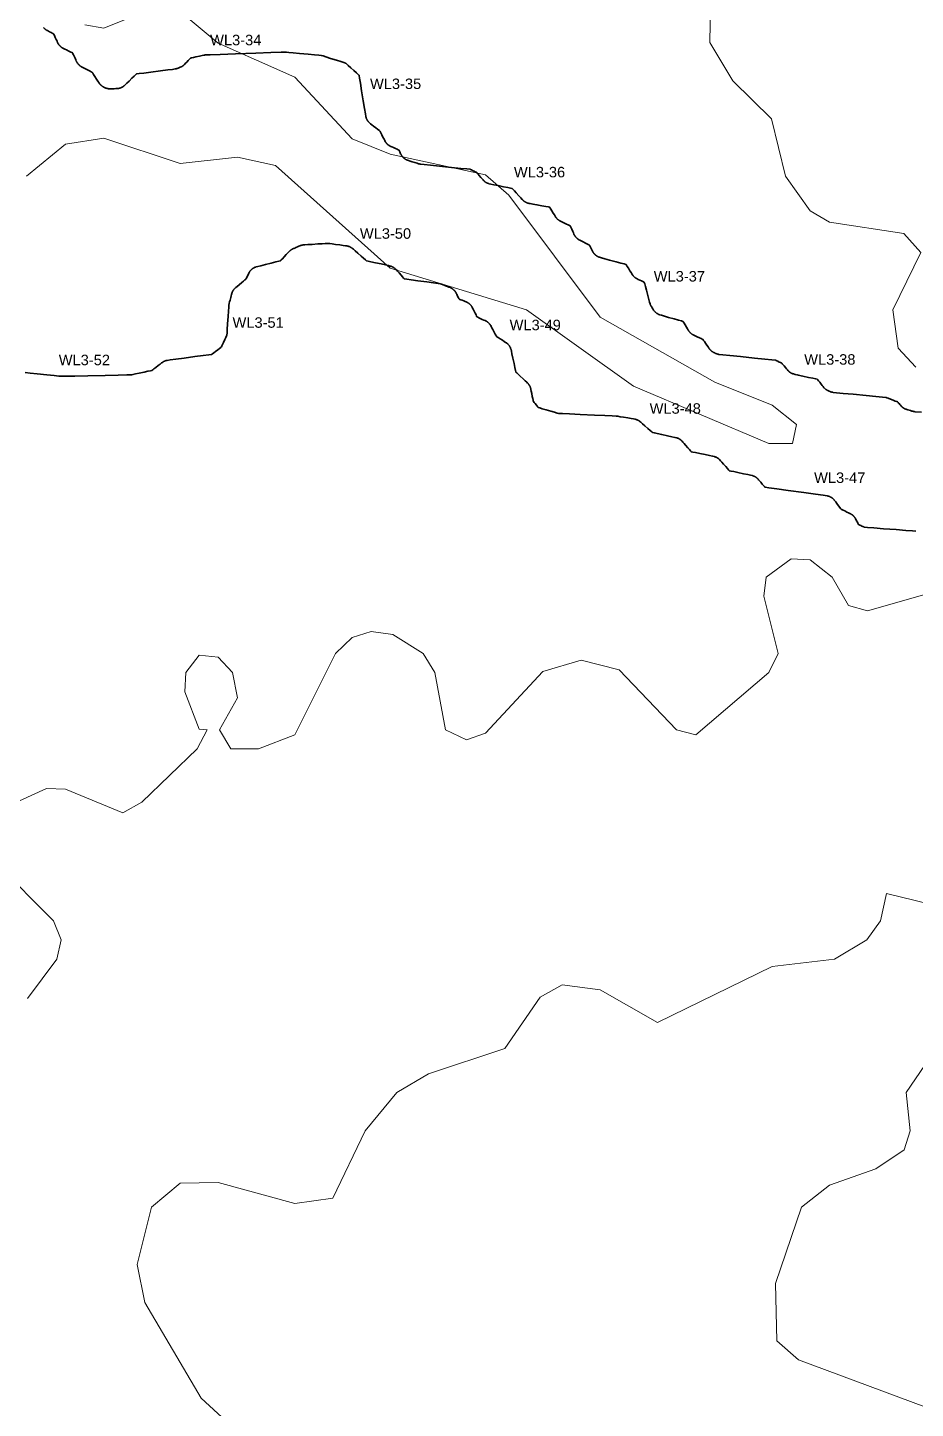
# Model space of a CAD drawing. Extents: x 6810325 to 6812275, y 1878569 to 1880689.
# Drawn here: x 6811723.6 to 6811876.2, y 1879392.1 to 1879629.4 of the extents above; entities that cross this region are included whole.
import ezdxf
from ezdxf.enums import TextEntityAlignment as Align

# ---------------------------------------------------------------- set-up
doc = ezdxf.new("R2010")
doc.units = 21
doc.header["$LTSCALE"] = 10
doc.header["$MEASUREMENT"] = 0
for name, color, linetype, lineweight in [('TOPO-CONTOUR-MINOR', 36, 'CONTINUOUS', 13), ('WETL-FLAG', 2, 'CONTINUOUS', 13), ('WETL-FLAG-ID', 8, 'CONTINUOUS', 13), ('WETL-WETLAND-SWALE', 82, 'CONTINUOUS', 35)]:
    doc.layers.add(name, color=color, linetype=linetype, lineweight=lineweight)
doc.styles.add('LABEL', font='arial.ttf')

msp = doc.modelspace()

# ---------------------------------------------------------------- linework, layer by layer
at = {"layer": 'TOPO-CONTOUR-MINOR'}
for points, elevation in [([(6811746.57, 1879633.26), (6811736.73, 1879629.31), (6811733.45, 1879629.88)], 206), ([(6811876.26, 1879571.05), (6811873.25, 1879574.33), (6811872.3, 1879580.89), (6811877.14, 1879590.74), (6811874.19, 1879594.02), (6811861.4, 1879595.98), (6811858.12, 1879597.88), (6811853.87, 1879603.86), (6811851.45, 1879613.7), (6811844.79, 1879620.26), (6811840.87, 1879626.82), (6811840.98, 1879633.39)], 207), ([(6811723.45, 1879603.86), (6811730.17, 1879609.36), (6811736.73, 1879610.39), (6811749.85, 1879606.02), (6811759.69, 1879607.12), (6811766.26, 1879605.7), (6811785.94, 1879588.04), (6811809.35, 1879580.89), (6811827.73, 1879567.77), (6811851.01, 1879557.93), (6811855.06, 1879557.93), (6811855.76, 1879561.21), (6811851.6, 1879564.49), (6811841.71, 1879568.44), (6811822.03, 1879579.61), (6811806.3, 1879600.58), (6811802.34, 1879604.07), (6811785.94, 1879607.64), (6811779.38, 1879610.27), (6811769.54, 1879620.87), (6811756.41, 1879626.73), (6811749.85, 1879632.17)], 206), ([(6811720.25, 1879495.59), (6811726.89, 1879498.64), (6811730.17, 1879498.55), (6811740.01, 1879494.47), (6811743.29, 1879496.3), (6811752.76, 1879505.43), (6811754.51, 1879508.71), (6811753.13, 1879508.86), (6811750.65, 1879515.28), (6811750.84, 1879518.56), (6811753.13, 1879521.55), (6811756.41, 1879521.23), (6811758.83, 1879518.56), (6811759.69, 1879514.23), (6811756.63, 1879508.71), (6811758.55, 1879505.43), (6811763.34, 1879505.43), (6811769.54, 1879507.85), (6811776.55, 1879521.84), (6811779.38, 1879524.56), (6811782.66, 1879525.63), (6811786.4, 1879525.12), (6811791.61, 1879521.84), (6811793.62, 1879518.56), (6811795.45, 1879508.71), (6811799.06, 1879506.98), (6811802.34, 1879508.16), (6811812.19, 1879518.74), (6811818.75, 1879520.71), (6811825.31, 1879519.01), (6811835.15, 1879508.72), (6811838.43, 1879507.84), (6811851.03, 1879518.56), (6811852.61, 1879521.84), (6811850.16, 1879531.68), (6811850.56, 1879534.96), (6811854.84, 1879538.13), (6811858.12, 1879537.93), (6811861.89, 1879534.96), (6811864.68, 1879530.1), (6811867.96, 1879529.17), (6811877.8, 1879531.96)], 207), ([(6811723.6, 1879462.56), (6811728.67, 1879469.34), (6811729.42, 1879472.63), (6811728.07, 1879475.91), (6811718.23, 1879485.75)], 207), ([(6811767.74, 1879380.76), (6811753.46, 1879393.89), (6811743.78, 1879410.29), (6811742.49, 1879416.85), (6811744.91, 1879426.69), (6811749.85, 1879430.8), (6811756.41, 1879430.96), (6811769.54, 1879427.35), (6811776.1, 1879428.24), (6811781.66, 1879439.82), (6811787.09, 1879446.38), (6811792.5, 1879449.59), (6811805.63, 1879453.97), (6811811.73, 1879462.78), (6811815.47, 1879464.89), (6811822.03, 1879464.05), (6811831.87, 1879458.44), (6811851.56, 1879468.07), (6811862.28, 1879469.34), (6811867.83, 1879472.63), (6811870.21, 1879475.91), (6811871.24, 1879480.57), (6811881.08, 1879478.19)], 208), ([(6811877.8, 1879392.41), (6811856.11, 1879400.45), (6811852.38, 1879403.73), (6811852.16, 1879413.57), (6811856.59, 1879426.69), (6811861.4, 1879430.49), (6811869.39, 1879433.26), (6811874.27, 1879436.54), (6811875.28, 1879439.82), (6811874.59, 1879446.38), (6811877.8, 1879451.12)], 209)]:
    msp.add_lwpolyline(points, dxfattribs=dict(at, elevation=elevation))
at = {"layer": 'WETL-FLAG'}
for p in [(6811728.01, 1879628.37), (6811753.8, 1879624.62), (6811781.27, 1879617.1), (6811806, 1879601.92), (6811779.53, 1879591.37), (6811830.03, 1879584.02), (6811757.65, 1879576.07), (6811805.26, 1879575.65), (6811727.79, 1879569.64), (6811855.88, 1879569.73), (6811829.32, 1879561.3), (6811857.58, 1879549.41)]:
    msp.add_point(p, dxfattribs=at)
at = {"layer": 'WETL-WETLAND-SWALE'}
for points in [[(6811726.38, 1879629.4), (6811726.41, 1879629.36), (6811726.44, 1879629.33), (6811726.47, 1879629.29), (6811726.5, 1879629.26), (6811726.54, 1879629.23), (6811726.57, 1879629.19), (6811726.61, 1879629.16), (6811726.64, 1879629.13), (6811726.68, 1879629.1), (6811726.72, 1879629.07), (6811726.75, 1879629.05), (6811726.79, 1879629.02), (6811726.83, 1879628.99), (6811726.87, 1879628.97), (6811726.91, 1879628.94), (6811726.95, 1879628.92), (6811727.05, 1879628.87), (6811727.2, 1879628.79), (6811727.4, 1879628.68), (6811727.66, 1879628.55), (6811727.86, 1879628.45), (6811727.99, 1879628.38), (6811728.06, 1879628.34), (6811728.07, 1879628.33), (6811728.08, 1879628.33), (6811728.09, 1879628.32), (6811728.1, 1879628.31), (6811728.1, 1879628.3), (6811728.15, 1879628.2), (6811728.24, 1879628.01), (6811728.37, 1879627.72), (6811728.55, 1879627.35), (6811728.69, 1879627.05), (6811728.79, 1879626.85), (6811728.85, 1879626.72), (6811728.87, 1879626.68), (6811728.89, 1879626.63), (6811728.92, 1879626.59), (6811728.94, 1879626.55), (6811728.97, 1879626.51), (6811729, 1879626.47), (6811729.03, 1879626.43), (6811729.06, 1879626.4), (6811729.09, 1879626.36), (6811729.12, 1879626.32), (6811729.15, 1879626.28), (6811729.18, 1879626.25), (6811729.22, 1879626.22), (6811729.25, 1879626.18), (6811729.29, 1879626.15), (6811729.32, 1879626.12), (6811729.36, 1879626.09), (6811729.4, 1879626.06), (6811729.44, 1879626.03), (6811729.48, 1879626), (6811729.52, 1879625.97), (6811729.56, 1879625.94), (6811729.6, 1879625.92), (6811729.64, 1879625.9), (6811729.68, 1879625.87), (6811729.81, 1879625.81), (6811730.03, 1879625.7), (6811730.34, 1879625.55), (6811730.74, 1879625.35), (6811731.04, 1879625.2), (6811731.24, 1879625.1), (6811731.35, 1879625.05), (6811731.36, 1879625.04), (6811731.37, 1879625.04), (6811731.38, 1879625.03), (6811731.38, 1879625.02), (6811731.39, 1879625.01), (6811731.43, 1879624.91), (6811731.52, 1879624.73), (6811731.64, 1879624.47), (6811731.8, 1879624.12), (6811731.92, 1879623.84), (6811732.01, 1879623.65), (6811732.07, 1879623.53), (6811732.09, 1879623.49), (6811732.11, 1879623.44), (6811732.14, 1879623.4), (6811732.16, 1879623.36), (6811732.19, 1879623.32), (6811732.21, 1879623.28), (6811732.24, 1879623.24), (6811732.27, 1879623.21), (6811732.3, 1879623.17), (6811732.33, 1879623.13), (6811732.36, 1879623.1), (6811732.39, 1879623.06), (6811732.42, 1879623.03), (6811732.46, 1879622.99), (6811732.49, 1879622.96), (6811732.53, 1879622.93), (6811732.56, 1879622.9), (6811732.6, 1879622.87), (6811732.64, 1879622.84), (6811732.67, 1879622.81), (6811732.71, 1879622.78), (6811732.75, 1879622.75), (6811732.79, 1879622.73), (6811732.83, 1879622.7), (6811732.87, 1879622.68), (6811733.01, 1879622.61), (6811733.25, 1879622.48), (6811733.59, 1879622.3), (6811734.02, 1879622.08), (6811734.36, 1879621.91), (6811734.58, 1879621.79), (6811734.7, 1879621.73), (6811734.71, 1879621.72), (6811734.72, 1879621.72), (6811734.73, 1879621.71), (6811734.73, 1879621.7), (6811734.74, 1879621.69), (6811734.82, 1879621.57), (6811734.97, 1879621.34), (6811735.19, 1879621), (6811735.48, 1879620.55), (6811735.7, 1879620.21), (6811735.86, 1879619.96), (6811735.96, 1879619.82), (6811735.99, 1879619.78), (6811736.02, 1879619.74), (6811736.05, 1879619.7), (6811736.08, 1879619.66), (6811736.11, 1879619.62), (6811736.15, 1879619.59), (6811736.18, 1879619.55), (6811736.22, 1879619.52), (6811736.25, 1879619.48), (6811736.29, 1879619.45), (6811736.33, 1879619.42), (6811736.37, 1879619.39), (6811736.41, 1879619.36), (6811736.45, 1879619.33), (6811736.49, 1879619.3), (6811736.53, 1879619.27), (6811736.58, 1879619.25), (6811736.62, 1879619.22), (6811736.66, 1879619.2), (6811736.7, 1879619.18), (6811736.73, 1879619.16), (6811736.77, 1879619.14), (6811736.82, 1879619.11), (6811736.86, 1879619.09), (6811736.91, 1879619.07), (6811736.96, 1879619.05), (6811737, 1879619.03), (6811737.05, 1879619.01), (6811737.1, 1879618.99), (6811737.15, 1879618.98), (6811737.2, 1879618.96), (6811737.25, 1879618.95), (6811737.3, 1879618.94), (6811737.35, 1879618.93), (6811737.4, 1879618.92), (6811737.45, 1879618.91), (6811737.51, 1879618.9), (6811737.56, 1879618.9), (6811737.61, 1879618.89), (6811737.66, 1879618.89), (6811737.71, 1879618.89), (6811737.83, 1879618.89), (6811738, 1879618.89), (6811738.24, 1879618.9), (6811738.53, 1879618.9), (6811738.77, 1879618.91), (6811738.94, 1879618.91), (6811739.05, 1879618.92), (6811739.1, 1879618.92), (6811739.14, 1879618.93), (6811739.19, 1879618.93), (6811739.23, 1879618.94), (6811739.28, 1879618.95), (6811739.33, 1879618.95), (6811739.37, 1879618.96), (6811739.42, 1879618.97), (6811739.46, 1879618.99), (6811739.51, 1879619), (6811739.55, 1879619.01), (6811739.59, 1879619.03), (6811739.64, 1879619.04), (6811739.68, 1879619.06), (6811739.72, 1879619.08), (6811739.77, 1879619.1), (6811739.81, 1879619.12), (6811739.85, 1879619.14), (6811739.89, 1879619.16), (6811739.93, 1879619.18), (6811739.97, 1879619.21), (6811740.01, 1879619.23), (6811740.05, 1879619.26), (6811740.09, 1879619.28), (6811740.13, 1879619.31), (6811740.16, 1879619.34), (6811740.2, 1879619.37), (6811740.24, 1879619.4), (6811740.27, 1879619.43), (6811740.42, 1879619.57), (6811740.69, 1879619.83), (6811741.07, 1879620.2), (6811741.56, 1879620.68), (6811741.94, 1879621.04), (6811742.19, 1879621.28), (6811742.32, 1879621.41), (6811742.33, 1879621.42), (6811742.34, 1879621.42), (6811742.35, 1879621.43), (6811742.36, 1879621.43), (6811742.37, 1879621.43), (6811742.79, 1879621.49), (6811743.61, 1879621.59), (6811744.84, 1879621.75), (6811746.48, 1879621.96), (6811747.71, 1879622.12), (6811748.55, 1879622.22), (6811749, 1879622.28), (6811749.04, 1879622.29), (6811749.08, 1879622.3), (6811749.13, 1879622.31), (6811749.17, 1879622.32), (6811749.21, 1879622.33), (6811749.25, 1879622.34), (6811749.3, 1879622.35), (6811749.34, 1879622.37), (6811749.38, 1879622.38), (6811749.44, 1879622.41), (6811749.52, 1879622.44), (6811749.62, 1879622.48), (6811749.73, 1879622.53), (6811749.83, 1879622.57), (6811749.92, 1879622.6), (6811749.98, 1879622.63), (6811750.03, 1879622.66), (6811750.07, 1879622.68), (6811750.12, 1879622.7), (6811750.17, 1879622.73), (6811750.21, 1879622.76), (6811750.25, 1879622.79), (6811750.3, 1879622.82), (6811750.34, 1879622.85), (6811750.38, 1879622.88), (6811750.42, 1879622.91), (6811750.46, 1879622.94), (6811750.5, 1879622.98), (6811750.54, 1879623.02), (6811750.63, 1879623.11), (6811750.77, 1879623.26), (6811750.97, 1879623.46), (6811751.22, 1879623.72), (6811751.4, 1879623.92), (6811751.53, 1879624.05), (6811751.6, 1879624.12), (6811751.61, 1879624.13), (6811751.62, 1879624.14), (6811751.63, 1879624.15), (6811751.64, 1879624.15), (6811751.65, 1879624.15), (6811751.81, 1879624.19), (6811752.12, 1879624.26), (6811752.57, 1879624.35), (6811753.16, 1879624.48), (6811753.61, 1879624.58), (6811753.92, 1879624.65), (6811754.08, 1879624.68), (6811754.09, 1879624.68), (6811754.1, 1879624.69), (6811754.11, 1879624.69), (6811754.12, 1879624.69), (6811754.13, 1879624.69), (6811755.01, 1879624.72), (6811756.75, 1879624.78), (6811759.36, 1879624.87), (6811762.83, 1879625), (6811765.44, 1879625.09), (6811767.19, 1879625.15), (6811768.08, 1879625.18), (6811768.12, 1879625.18), (6811768.51, 1879625.14), (6811769.26, 1879625.07), (6811770.37, 1879624.97), (6811771.84, 1879624.83), (6811772.95, 1879624.72), (6811773.69, 1879624.65), (6811774.07, 1879624.62), (6811774.08, 1879624.62), (6811774.1, 1879624.61), (6811774.11, 1879624.61), (6811774.12, 1879624.61), (6811774.13, 1879624.6), (6811774.4, 1879624.52), (6811774.91, 1879624.36), (6811775.68, 1879624.11), (6811776.69, 1879623.79), (6811777.46, 1879623.55), (6811777.97, 1879623.38), (6811778.24, 1879623.3), (6811778.25, 1879623.29), (6811778.26, 1879623.29), (6811778.27, 1879623.28), (6811778.28, 1879623.28), (6811778.29, 1879623.27), (6811778.44, 1879623.14), (6811778.73, 1879622.88), (6811779.15, 1879622.5), (6811779.72, 1879622), (6811780.14, 1879621.62), (6811780.43, 1879621.36), (6811780.57, 1879621.23), (6811780.58, 1879621.22), (6811780.59, 1879621.21), (6811780.59, 1879621.2), (6811780.6, 1879621.19), (6811780.6, 1879621.18), (6811780.67, 1879620.73), (6811780.82, 1879619.86), (6811781.03, 1879618.55), (6811781.32, 1879616.8), (6811781.54, 1879615.48), (6811781.68, 1879614.59), (6811781.76, 1879614.12), (6811781.77, 1879614.07), (6811781.78, 1879614.02), (6811781.8, 1879613.98), (6811781.81, 1879613.93), (6811781.82, 1879613.89), (6811781.84, 1879613.84), (6811781.85, 1879613.8), (6811781.87, 1879613.76), (6811781.89, 1879613.71), (6811781.91, 1879613.67), (6811781.93, 1879613.63), (6811781.95, 1879613.58), (6811781.97, 1879613.54), (6811782, 1879613.5), (6811782.02, 1879613.46), (6811782.05, 1879613.42), (6811782.07, 1879613.38), (6811782.1, 1879613.34), (6811782.13, 1879613.31), (6811782.16, 1879613.27), (6811782.18, 1879613.23), (6811782.22, 1879613.2), (6811782.25, 1879613.16), (6811782.28, 1879613.13), (6811782.31, 1879613.09), (6811782.35, 1879613.06), (6811782.38, 1879613.03), (6811782.42, 1879613), (6811782.45, 1879612.97), (6811782.58, 1879612.87), (6811782.79, 1879612.7), (6811783.09, 1879612.47), (6811783.49, 1879612.17), (6811783.78, 1879611.94), (6811783.98, 1879611.79), (6811784.09, 1879611.71), (6811784.1, 1879611.7), (6811784.11, 1879611.69), (6811784.12, 1879611.68), (6811784.12, 1879611.67), (6811784.13, 1879611.65), (6811784.19, 1879611.54), (6811784.31, 1879611.32), (6811784.48, 1879610.99), (6811784.7, 1879610.56), (6811784.88, 1879610.22), (6811785, 1879609.98), (6811785.08, 1879609.85), (6811785.1, 1879609.8), (6811785.12, 1879609.76), (6811785.15, 1879609.72), (6811785.18, 1879609.68), (6811785.2, 1879609.65), (6811785.23, 1879609.61), (6811785.26, 1879609.57), (6811785.29, 1879609.53), (6811785.32, 1879609.5), (6811785.36, 1879609.46), (6811785.39, 1879609.43), (6811785.42, 1879609.4), (6811785.46, 1879609.36), (6811785.49, 1879609.33), (6811785.53, 1879609.3), (6811785.56, 1879609.27), (6811785.6, 1879609.24), (6811785.64, 1879609.21), (6811785.68, 1879609.19), (6811785.72, 1879609.16), (6811785.76, 1879609.13), (6811785.8, 1879609.11), (6811785.84, 1879609.09), (6811785.88, 1879609.06), (6811785.92, 1879609.04), (6811786.04, 1879608.99), (6811786.24, 1879608.89), (6811786.51, 1879608.77), (6811786.86, 1879608.61), (6811787.13, 1879608.49), (6811787.31, 1879608.41), (6811787.4, 1879608.36), (6811787.42, 1879608.36), (6811787.43, 1879608.35), (6811787.43, 1879608.34), (6811787.44, 1879608.33), (6811787.45, 1879608.32), (6811787.47, 1879608.27), (6811787.52, 1879608.18), (6811787.58, 1879608.04), (6811787.67, 1879607.86), (6811787.74, 1879607.72), (6811787.8, 1879607.61), (6811787.84, 1879607.53), (6811787.86, 1879607.49), (6811787.89, 1879607.44), (6811787.91, 1879607.4), (6811787.94, 1879607.36), (6811787.97, 1879607.32), (6811788, 1879607.27), (6811788.03, 1879607.23), (6811788.06, 1879607.19), (6811788.1, 1879607.16), (6811788.13, 1879607.12), (6811788.17, 1879607.08), (6811788.2, 1879607.04), (6811788.24, 1879607.01), (6811788.28, 1879606.97), (6811788.32, 1879606.94), (6811788.36, 1879606.91), (6811788.4, 1879606.88), (6811788.44, 1879606.85), (6811788.48, 1879606.82), (6811788.52, 1879606.79), (6811788.57, 1879606.76), (6811788.61, 1879606.74), (6811788.65, 1879606.71), (6811788.7, 1879606.69), (6811788.75, 1879606.67), (6811788.79, 1879606.65), (6811788.84, 1879606.63), (6811788.89, 1879606.61), (6811788.93, 1879606.59), (6811789.09, 1879606.54), (6811789.35, 1879606.46), (6811789.72, 1879606.34), (6811790.19, 1879606.2), (6811790.55, 1879606.09), (6811790.81, 1879606.01), (6811790.97, 1879605.96), (6811791.02, 1879605.95), (6811791.07, 1879605.94), (6811791.11, 1879605.93), (6811791.16, 1879605.92), (6811791.21, 1879605.91), (6811791.77, 1879605.85), (6811792.84, 1879605.74), (6811794.41, 1879605.58), (6811796.49, 1879605.37), (6811798.06, 1879605.21), (6811799.11, 1879605.11), (6811799.64, 1879605.05), (6811799.65, 1879605.05), (6811799.66, 1879605.05), (6811799.67, 1879605.05), (6811799.68, 1879605.04), (6811799.69, 1879605.04), (6811799.76, 1879605), (6811799.9, 1879604.93), (6811800.1, 1879604.84), (6811800.36, 1879604.71), (6811800.55, 1879604.61), (6811800.69, 1879604.54), (6811800.76, 1879604.5), (6811800.77, 1879604.5), (6811800.78, 1879604.49), (6811800.79, 1879604.48), (6811800.8, 1879604.48), (6811800.81, 1879604.47), (6811800.89, 1879604.38), (6811801.03, 1879604.22), (6811801.24, 1879603.98), (6811801.52, 1879603.66), (6811801.74, 1879603.41), (6811801.89, 1879603.23), (6811801.98, 1879603.13), (6811802.02, 1879603.09), (6811802.05, 1879603.06), (6811802.08, 1879603.03), (6811802.12, 1879603), (6811802.15, 1879602.97), (6811802.19, 1879602.94), (6811802.22, 1879602.91), (6811802.26, 1879602.88), (6811802.3, 1879602.86), (6811802.34, 1879602.83), (6811802.38, 1879602.8), (6811802.42, 1879602.78), (6811802.46, 1879602.76), (6811802.5, 1879602.73), (6811802.54, 1879602.71), (6811802.58, 1879602.69), (6811802.62, 1879602.67), (6811802.66, 1879602.65), (6811802.71, 1879602.64), (6811802.75, 1879602.62), (6811802.79, 1879602.6), (6811802.84, 1879602.59), (6811802.88, 1879602.58), (6811802.93, 1879602.56), (6811802.97, 1879602.55), (6811803.24, 1879602.49), (6811803.74, 1879602.39), (6811804.47, 1879602.24), (6811805.43, 1879602.04), (6811806.15, 1879601.89), (6811806.63, 1879601.79), (6811806.88, 1879601.74), (6811806.89, 1879601.74), (6811806.9, 1879601.73), (6811806.91, 1879601.73), (6811806.92, 1879601.72), (6811806.93, 1879601.71), (6811807.05, 1879601.58), (6811807.28, 1879601.34), (6811807.61, 1879600.98), (6811808.05, 1879600.5), (6811808.39, 1879600.14), (6811808.63, 1879599.88), (6811808.76, 1879599.74), (6811808.79, 1879599.71), (6811808.83, 1879599.67), (6811808.86, 1879599.64), (6811808.9, 1879599.61), (6811808.93, 1879599.59), (6811808.97, 1879599.56), (6811809, 1879599.53), (6811809.04, 1879599.5), (6811809.08, 1879599.48), (6811809.12, 1879599.45), (6811809.16, 1879599.43), (6811809.2, 1879599.41), (6811809.24, 1879599.38), (6811809.28, 1879599.36), (6811809.32, 1879599.34), (6811809.36, 1879599.32), (6811809.4, 1879599.3), (6811809.44, 1879599.29), (6811809.49, 1879599.27), (6811809.53, 1879599.25), (6811809.57, 1879599.24), (6811809.62, 1879599.23), (6811809.66, 1879599.21), (6811809.71, 1879599.2), (6811809.75, 1879599.19), (6811810, 1879599.14), (6811810.47, 1879599.06), (6811811.14, 1879598.94), (6811812.01, 1879598.77), (6811812.68, 1879598.65), (6811813.12, 1879598.57), (6811813.35, 1879598.53), (6811813.36, 1879598.53), (6811813.37, 1879598.52), (6811813.38, 1879598.52), (6811813.39, 1879598.51), (6811813.39, 1879598.5), (6811813.45, 1879598.39), (6811813.57, 1879598.19), (6811813.74, 1879597.9), (6811813.97, 1879597.51), (6811814.15, 1879597.21), (6811814.28, 1879597), (6811814.35, 1879596.87), (6811814.38, 1879596.83), (6811814.41, 1879596.79), (6811814.44, 1879596.75), (6811814.47, 1879596.71), (6811814.5, 1879596.68), (6811814.53, 1879596.64), (6811814.56, 1879596.6), (6811814.59, 1879596.57), (6811814.63, 1879596.53), (6811814.66, 1879596.5), (6811814.7, 1879596.46), (6811814.74, 1879596.43), (6811814.77, 1879596.4), (6811814.81, 1879596.37), (6811814.85, 1879596.34), (6811814.89, 1879596.31), (6811814.93, 1879596.28), (6811814.97, 1879596.26), (6811815.01, 1879596.23), (6811815.05, 1879596.21), (6811815.1, 1879596.18), (6811815.23, 1879596.12), (6811815.46, 1879596), (6811815.79, 1879595.84), (6811816.21, 1879595.64), (6811816.52, 1879595.49), (6811816.74, 1879595.38), (6811816.85, 1879595.33), (6811816.86, 1879595.32), (6811816.87, 1879595.31), (6811816.88, 1879595.3), (6811816.88, 1879595.3), (6811816.89, 1879595.28), (6811816.93, 1879595.19), (6811817.02, 1879595.01), (6811817.14, 1879594.74), (6811817.3, 1879594.38), (6811817.43, 1879594.11), (6811817.52, 1879593.91), (6811817.58, 1879593.79), (6811817.6, 1879593.75), (6811817.62, 1879593.71), (6811817.64, 1879593.67), (6811817.67, 1879593.63), (6811817.69, 1879593.59), (6811817.72, 1879593.55), (6811817.75, 1879593.51), (6811817.77, 1879593.47), (6811817.8, 1879593.43), (6811817.83, 1879593.4), (6811817.86, 1879593.36), (6811817.9, 1879593.33), (6811817.93, 1879593.29), (6811817.96, 1879593.26), (6811818, 1879593.23), (6811818.03, 1879593.2), (6811818.07, 1879593.16), (6811818.1, 1879593.13), (6811818.14, 1879593.1), (6811818.18, 1879593.08), (6811818.21, 1879593.05), (6811818.25, 1879593.02), (6811818.29, 1879593), (6811818.33, 1879592.97), (6811818.37, 1879592.95), (6811818.51, 1879592.87), (6811818.75, 1879592.75), (6811819.08, 1879592.57), (6811819.51, 1879592.35), (6811819.83, 1879592.18), (6811820.05, 1879592.06), (6811820.17, 1879592), (6811820.18, 1879592), (6811820.19, 1879591.99), (6811820.2, 1879591.98), (6811820.21, 1879591.97), (6811820.21, 1879591.96), (6811820.25, 1879591.89), (6811820.32, 1879591.76), (6811820.41, 1879591.56), (6811820.54, 1879591.31), (6811820.64, 1879591.11), (6811820.71, 1879590.97), (6811820.76, 1879590.87), (6811820.78, 1879590.83), (6811820.81, 1879590.79), (6811820.83, 1879590.75), (6811820.86, 1879590.71), (6811820.88, 1879590.67), (6811820.91, 1879590.64), (6811820.94, 1879590.6), (6811820.97, 1879590.56), (6811821, 1879590.53), (6811821.03, 1879590.49), (6811821.06, 1879590.46), (6811821.09, 1879590.42), (6811821.13, 1879590.39), (6811821.16, 1879590.36), (6811821.2, 1879590.33), (6811821.23, 1879590.3), (6811821.27, 1879590.27), (6811821.31, 1879590.24), (6811821.34, 1879590.21), (6811821.38, 1879590.18), (6811821.42, 1879590.16), (6811821.46, 1879590.13), (6811821.5, 1879590.11), (6811821.54, 1879590.08), (6811821.58, 1879590.06), (6811821.62, 1879590.04), (6811821.67, 1879590.02), (6811821.71, 1879590), (6811821.75, 1879589.98), (6811821.79, 1879589.96), (6811821.84, 1879589.95), (6811821.88, 1879589.93), (6811821.93, 1879589.92), (6811822.24, 1879589.83), (6811822.81, 1879589.68), (6811823.65, 1879589.45), (6811824.76, 1879589.15), (6811825.59, 1879588.93), (6811826.15, 1879588.78), (6811826.44, 1879588.7), (6811826.45, 1879588.69), (6811826.46, 1879588.69), (6811826.47, 1879588.68), (6811826.47, 1879588.67), (6811826.48, 1879588.67), (6811826.55, 1879588.55), (6811826.68, 1879588.34), (6811826.87, 1879588.03), (6811827.13, 1879587.61), (6811827.33, 1879587.29), (6811827.47, 1879587.06), (6811827.55, 1879586.93), (6811827.58, 1879586.89), (6811827.61, 1879586.85), (6811827.64, 1879586.81), (6811827.67, 1879586.77), (6811827.7, 1879586.74), (6811827.73, 1879586.7), (6811827.76, 1879586.66), (6811827.8, 1879586.63), (6811827.83, 1879586.6), (6811827.86, 1879586.56), (6811827.9, 1879586.53), (6811827.94, 1879586.5), (6811827.97, 1879586.47), (6811828.01, 1879586.44), (6811828.05, 1879586.41), (6811828.09, 1879586.38), (6811828.13, 1879586.36), (6811828.17, 1879586.33), (6811828.21, 1879586.31), (6811828.25, 1879586.28), (6811828.3, 1879586.26), (6811828.4, 1879586.21), (6811828.57, 1879586.13), (6811828.81, 1879586.02), (6811829.11, 1879585.87), (6811829.33, 1879585.77), (6811829.49, 1879585.69), (6811829.57, 1879585.65), (6811829.58, 1879585.65), (6811829.59, 1879585.64), (6811829.59, 1879585.63), (6811829.6, 1879585.62), (6811829.6, 1879585.61), (6811829.67, 1879585.38), (6811829.79, 1879584.93), (6811829.97, 1879584.26), (6811830.21, 1879583.36), (6811830.39, 1879582.68), (6811830.52, 1879582.21), (6811830.59, 1879581.95), (6811830.61, 1879581.9), (6811830.62, 1879581.85), (6811830.64, 1879581.8), (6811830.66, 1879581.76), (6811830.68, 1879581.71), (6811830.71, 1879581.66), (6811830.73, 1879581.61), (6811830.76, 1879581.57), (6811830.78, 1879581.52), (6811830.83, 1879581.45), (6811830.89, 1879581.35), (6811830.97, 1879581.23), (6811831.06, 1879581.08), (6811831.14, 1879580.96), (6811831.21, 1879580.86), (6811831.25, 1879580.79), (6811831.28, 1879580.75), (6811831.31, 1879580.71), (6811831.35, 1879580.67), (6811831.38, 1879580.63), (6811831.41, 1879580.6), (6811831.45, 1879580.56), (6811831.49, 1879580.52), (6811831.52, 1879580.49), (6811831.56, 1879580.45), (6811831.6, 1879580.42), (6811831.64, 1879580.39), (6811831.68, 1879580.35), (6811831.72, 1879580.32), (6811831.76, 1879580.29), (6811831.8, 1879580.27), (6811831.85, 1879580.24), (6811831.89, 1879580.21), (6811831.94, 1879580.19), (6811831.98, 1879580.16), (6811832.03, 1879580.14), (6811832.07, 1879580.12), (6811832.12, 1879580.1), (6811832.17, 1879580.08), (6811832.22, 1879580.06), (6811832.26, 1879580.05), (6811832.54, 1879579.96), (6811833.05, 1879579.82), (6811833.79, 1879579.6), (6811834.76, 1879579.33), (6811835.49, 1879579.12), (6811835.99, 1879578.98), (6811836.24, 1879578.9), (6811836.25, 1879578.9), (6811836.26, 1879578.9), (6811836.27, 1879578.89), (6811836.27, 1879578.88), (6811836.28, 1879578.87), (6811836.34, 1879578.77), (6811836.46, 1879578.58), (6811836.63, 1879578.29), (6811836.86, 1879577.91), (6811837.04, 1879577.62), (6811837.16, 1879577.41), (6811837.24, 1879577.28), (6811837.27, 1879577.24), (6811837.3, 1879577.2), (6811837.33, 1879577.16), (6811837.36, 1879577.12), (6811837.39, 1879577.09), (6811837.42, 1879577.05), (6811837.45, 1879577.01), (6811837.49, 1879576.98), (6811837.52, 1879576.94), (6811837.56, 1879576.91), (6811837.59, 1879576.88), (6811837.63, 1879576.85), (6811837.67, 1879576.81), (6811837.71, 1879576.78), (6811837.74, 1879576.76), (6811837.78, 1879576.73), (6811837.82, 1879576.7), (6811837.87, 1879576.67), (6811837.91, 1879576.65), (6811837.95, 1879576.62), (6811837.99, 1879576.6), (6811838.13, 1879576.54), (6811838.35, 1879576.43), (6811838.66, 1879576.28), (6811839.06, 1879576.09), (6811839.37, 1879575.95), (6811839.57, 1879575.85), (6811839.68, 1879575.8), (6811839.69, 1879575.79), (6811839.7, 1879575.78), (6811839.71, 1879575.77), (6811839.72, 1879575.77), (6811839.73, 1879575.75), (6811839.8, 1879575.65), (6811839.93, 1879575.46), (6811840.12, 1879575.18), (6811840.37, 1879574.81), (6811840.56, 1879574.52), (6811840.71, 1879574.32), (6811840.79, 1879574.19), (6811840.82, 1879574.15), (6811840.85, 1879574.11), (6811840.89, 1879574.07), (6811840.92, 1879574.03), (6811840.96, 1879573.99), (6811840.99, 1879573.96), (6811841.03, 1879573.92), (6811841.07, 1879573.88), (6811841.11, 1879573.85), (6811841.15, 1879573.82), (6811841.19, 1879573.79), (6811841.23, 1879573.75), (6811841.27, 1879573.72), (6811841.32, 1879573.7), (6811841.36, 1879573.67), (6811841.41, 1879573.64), (6811841.45, 1879573.62), (6811841.51, 1879573.59), (6811841.57, 1879573.55), (6811841.65, 1879573.52), (6811841.73, 1879573.48), (6811841.8, 1879573.44), (6811841.86, 1879573.41), (6811841.92, 1879573.39), (6811841.96, 1879573.37), (6811842, 1879573.35), (6811842.04, 1879573.34), (6811842.08, 1879573.32), (6811842.12, 1879573.31), (6811842.16, 1879573.29), (6811842.21, 1879573.28), (6811842.25, 1879573.27), (6811842.29, 1879573.26), (6811842.34, 1879573.25), (6811842.38, 1879573.24), (6811842.42, 1879573.24), (6811842.47, 1879573.23), (6811843.1, 1879573.16), (6811844.32, 1879573.04), (6811846.13, 1879572.85), (6811848.53, 1879572.61), (6811850.33, 1879572.43), (6811851.53, 1879572.31), (6811852.14, 1879572.24), (6811852.15, 1879572.24), (6811852.16, 1879572.24), (6811852.17, 1879572.24), (6811852.18, 1879572.23), (6811852.19, 1879572.23), (6811852.26, 1879572.2), (6811852.38, 1879572.14), (6811852.56, 1879572.05), (6811852.8, 1879571.93), (6811852.98, 1879571.84), (6811853.11, 1879571.78), (6811853.18, 1879571.75), (6811853.19, 1879571.74), (6811853.2, 1879571.74), (6811853.21, 1879571.73), (6811853.22, 1879571.72), (6811853.23, 1879571.71), (6811853.3, 1879571.63), (6811853.42, 1879571.48), (6811853.61, 1879571.25), (6811853.86, 1879570.96), (6811854.06, 1879570.73), (6811854.2, 1879570.56), (6811854.28, 1879570.46), (6811854.32, 1879570.43), (6811854.35, 1879570.39), (6811854.38, 1879570.36), (6811854.42, 1879570.33), (6811854.45, 1879570.3), (6811854.48, 1879570.27), (6811854.52, 1879570.24), (6811854.56, 1879570.21), (6811854.59, 1879570.18), (6811854.63, 1879570.16), (6811854.67, 1879570.13), (6811854.71, 1879570.11), (6811854.75, 1879570.08), (6811854.79, 1879570.06), (6811854.83, 1879570.04), (6811854.87, 1879570.01), (6811854.91, 1879569.99), (6811854.96, 1879569.97), (6811855, 1879569.96), (6811855.04, 1879569.94), (6811855.09, 1879569.92), (6811855.13, 1879569.91), (6811855.17, 1879569.89), (6811855.22, 1879569.88), (6811855.26, 1879569.87), (6811855.55, 1879569.8), (6811856.07, 1879569.69), (6811856.82, 1879569.52), (6811857.82, 1879569.29), (6811858.57, 1879569.13), (6811859.07, 1879569.01), (6811859.33, 1879568.96), (6811859.34, 1879568.95), (6811859.35, 1879568.95), (6811859.36, 1879568.94), (6811859.37, 1879568.93), (6811859.38, 1879568.92), (6811859.44, 1879568.84), (6811859.56, 1879568.68), (6811859.75, 1879568.44), (6811859.98, 1879568.13), (6811860.17, 1879567.89), (6811860.31, 1879567.71), (6811860.39, 1879567.61), (6811860.42, 1879567.57), (6811860.45, 1879567.54), (6811860.48, 1879567.5), (6811860.51, 1879567.47), (6811860.54, 1879567.44), (6811860.58, 1879567.41), (6811860.61, 1879567.38), (6811860.65, 1879567.35), (6811860.68, 1879567.32), (6811860.72, 1879567.29), (6811860.75, 1879567.26), (6811860.79, 1879567.23), (6811860.83, 1879567.21), (6811860.87, 1879567.18), (6811860.91, 1879567.16), (6811860.95, 1879567.14), (6811860.99, 1879567.11), (6811861.04, 1879567.09), (6811861.11, 1879567.05), (6811861.19, 1879567.01), (6811861.28, 1879566.97), (6811861.36, 1879566.93), (6811861.43, 1879566.9), (6811861.48, 1879566.87), (6811861.52, 1879566.85), (6811861.56, 1879566.83), (6811861.61, 1879566.82), (6811861.65, 1879566.8), (6811861.69, 1879566.79), (6811861.74, 1879566.78), (6811861.78, 1879566.76), (6811861.82, 1879566.75), (6811861.87, 1879566.74), (6811861.91, 1879566.73), (6811861.96, 1879566.72), (6811862, 1879566.72), (6811862.05, 1879566.71), (6811862.64, 1879566.65), (6811863.78, 1879566.54), (6811865.47, 1879566.38), (6811867.71, 1879566.17), (6811869.39, 1879566.01), (6811870.52, 1879565.9), (6811871.08, 1879565.84), (6811871.09, 1879565.84), (6811871.11, 1879565.84), (6811871.12, 1879565.84), (6811871.13, 1879565.84), (6811871.14, 1879565.83), (6811871.27, 1879565.78), (6811871.51, 1879565.69), (6811871.88, 1879565.55), (6811872.36, 1879565.36), (6811872.72, 1879565.22), (6811872.97, 1879565.12), (6811873.1, 1879565.07), (6811873.11, 1879565.07), (6811873.12, 1879565.06), (6811873.13, 1879565.06), (6811873.14, 1879565.05), (6811873.14, 1879565.04), (6811873.19, 1879564.99), (6811873.26, 1879564.91), (6811873.37, 1879564.79), (6811873.51, 1879564.62), (6811873.63, 1879564.49), (6811873.71, 1879564.4), (6811873.77, 1879564.33), (6811873.81, 1879564.3), (6811873.84, 1879564.26), (6811873.87, 1879564.23), (6811873.91, 1879564.2), (6811873.94, 1879564.17), (6811873.98, 1879564.14), (6811874.02, 1879564.11), (6811874.06, 1879564.08), (6811874.09, 1879564.06), (6811874.13, 1879564.03), (6811874.17, 1879564), (6811874.21, 1879563.98), (6811874.25, 1879563.96), (6811874.3, 1879563.93), (6811874.34, 1879563.91), (6811874.38, 1879563.89), (6811874.42, 1879563.87), (6811874.47, 1879563.85), (6811874.51, 1879563.84), (6811874.55, 1879563.82), (6811874.6, 1879563.8), (6811874.7, 1879563.77), (6811874.87, 1879563.72), (6811875.09, 1879563.66), (6811875.37, 1879563.57), (6811875.6, 1879563.51), (6811875.77, 1879563.46), (6811875.88, 1879563.43), (6811875.94, 1879563.42), (6811876, 1879563.41), (6811876.06, 1879563.4), (6811876.11, 1879563.39), (6811876.17, 1879563.38), (6811877.23, 1879563.33)], [(6811876.26, 1879542.84), (6811875.68, 1879542.89), (6811874.55, 1879542.98), (6811872.9, 1879543.12), (6811870.71, 1879543.29), (6811869.07, 1879543.43), (6811867.97, 1879543.51), (6811867.41, 1879543.56), (6811867.4, 1879543.56), (6811867.39, 1879543.56), (6811867.38, 1879543.57), (6811867.37, 1879543.57), (6811867.36, 1879543.57), (6811867.3, 1879543.6), (6811867.18, 1879543.65), (6811867.01, 1879543.73), (6811866.79, 1879543.83), (6811866.62, 1879543.91), (6811866.51, 1879543.96), (6811866.44, 1879543.99), (6811866.43, 1879544), (6811866.42, 1879544), (6811866.42, 1879544.01), (6811866.41, 1879544.02), (6811866.4, 1879544.03), (6811866.37, 1879544.1), (6811866.3, 1879544.22), (6811866.21, 1879544.4), (6811866.09, 1879544.63), (6811866, 1879544.82), (6811865.92, 1879544.96), (6811865.88, 1879545.05), (6811865.85, 1879545.09), (6811865.83, 1879545.13), (6811865.8, 1879545.17), (6811865.78, 1879545.21), (6811865.75, 1879545.24), (6811865.72, 1879545.28), (6811865.69, 1879545.32), (6811865.66, 1879545.35), (6811865.63, 1879545.39), (6811865.6, 1879545.43), (6811865.57, 1879545.46), (6811865.54, 1879545.49), (6811865.5, 1879545.52), (6811865.47, 1879545.56), (6811865.44, 1879545.59), (6811865.4, 1879545.62), (6811865.36, 1879545.65), (6811865.33, 1879545.68), (6811865.29, 1879545.7), (6811865.25, 1879545.73), (6811865.21, 1879545.75), (6811865.17, 1879545.78), (6811865.13, 1879545.8), (6811865.09, 1879545.83), (6811865.05, 1879545.85), (6811864.92, 1879545.91), (6811864.71, 1879546.01), (6811864.42, 1879546.15), (6811864.04, 1879546.33), (6811863.75, 1879546.47), (6811863.56, 1879546.56), (6811863.46, 1879546.61), (6811863.45, 1879546.61), (6811863.44, 1879546.62), (6811863.43, 1879546.63), (6811863.42, 1879546.64), (6811863.41, 1879546.65), (6811863.34, 1879546.75), (6811863.2, 1879546.94), (6811862.99, 1879547.22), (6811862.71, 1879547.59), (6811862.5, 1879547.88), (6811862.35, 1879548.08), (6811862.25, 1879548.2), (6811862.22, 1879548.24), (6811862.19, 1879548.28), (6811862.16, 1879548.31), (6811862.12, 1879548.35), (6811862.09, 1879548.38), (6811862.05, 1879548.42), (6811862.01, 1879548.45), (6811861.98, 1879548.48), (6811861.94, 1879548.52), (6811861.9, 1879548.55), (6811861.86, 1879548.58), (6811861.82, 1879548.6), (6811861.78, 1879548.63), (6811861.74, 1879548.66), (6811861.69, 1879548.68), (6811861.65, 1879548.71), (6811861.61, 1879548.73), (6811861.56, 1879548.75), (6811861.52, 1879548.77), (6811861.47, 1879548.79), (6811861.43, 1879548.81), (6811861.38, 1879548.83), (6811861.33, 1879548.85), (6811861.29, 1879548.86), (6811861.24, 1879548.88), (6811861.19, 1879548.89), (6811861.14, 1879548.9), (6811861.09, 1879548.91), (6811861.04, 1879548.92), (6811860.35, 1879549.02), (6811859, 1879549.21), (6811857, 1879549.49), (6811854.35, 1879549.86), (6811852.36, 1879550.14), (6811851.03, 1879550.32), (6811850.35, 1879550.42), (6811850.34, 1879550.42), (6811850.33, 1879550.42), (6811850.32, 1879550.43), (6811850.31, 1879550.44), (6811850.3, 1879550.45), (6811850.23, 1879550.54), (6811850.09, 1879550.7), (6811849.88, 1879550.95), (6811849.61, 1879551.27), (6811849.39, 1879551.52), (6811849.24, 1879551.7), (6811849.15, 1879551.81), (6811849.12, 1879551.85), (6811849.09, 1879551.88), (6811849.05, 1879551.91), (6811849.02, 1879551.94), (6811848.98, 1879551.98), (6811848.95, 1879552.01), (6811848.91, 1879552.04), (6811848.87, 1879552.07), (6811848.83, 1879552.09), (6811848.79, 1879552.12), (6811848.75, 1879552.15), (6811848.71, 1879552.17), (6811848.67, 1879552.2), (6811848.63, 1879552.22), (6811848.59, 1879552.24), (6811848.55, 1879552.26), (6811848.51, 1879552.29), (6811848.46, 1879552.3), (6811848.42, 1879552.32), (6811848.37, 1879552.34), (6811848.33, 1879552.36), (6811848.29, 1879552.37), (6811848.24, 1879552.39), (6811848.19, 1879552.4), (6811848.15, 1879552.41), (6811847.87, 1879552.47), (6811847.37, 1879552.58), (6811846.64, 1879552.73), (6811845.68, 1879552.93), (6811844.96, 1879553.09), (6811844.48, 1879553.19), (6811844.23, 1879553.24), (6811844.22, 1879553.24), (6811844.21, 1879553.25), (6811844.2, 1879553.25), (6811844.19, 1879553.26), (6811844.18, 1879553.27), (6811844.08, 1879553.39), (6811843.88, 1879553.61), (6811843.59, 1879553.95), (6811843.21, 1879554.39), (6811842.91, 1879554.73), (6811842.71, 1879554.97), (6811842.59, 1879555.11), (6811842.56, 1879555.14), (6811842.52, 1879555.17), (6811842.49, 1879555.21), (6811842.45, 1879555.24), (6811842.42, 1879555.27), (6811842.38, 1879555.3), (6811842.35, 1879555.33), (6811842.31, 1879555.35), (6811842.27, 1879555.38), (6811842.23, 1879555.41), (6811842.2, 1879555.43), (6811842.16, 1879555.46), (6811842.12, 1879555.48), (6811842.08, 1879555.5), (6811842.03, 1879555.53), (6811841.99, 1879555.55), (6811841.95, 1879555.57), (6811841.91, 1879555.59), (6811841.86, 1879555.6), (6811841.82, 1879555.62), (6811841.78, 1879555.64), (6811841.73, 1879555.65), (6811841.69, 1879555.66), (6811841.64, 1879555.68), (6811841.6, 1879555.69), (6811841.33, 1879555.75), (6811840.82, 1879555.85), (6811840.09, 1879556.01), (6811839.13, 1879556.21), (6811838.41, 1879556.36), (6811837.93, 1879556.46), (6811837.68, 1879556.51), (6811837.67, 1879556.52), (6811837.66, 1879556.52), (6811837.65, 1879556.53), (6811837.64, 1879556.53), (6811837.63, 1879556.54), (6811837.53, 1879556.65), (6811837.35, 1879556.87), (6811837.07, 1879557.2), (6811836.71, 1879557.62), (6811836.43, 1879557.95), (6811836.23, 1879558.18), (6811836.12, 1879558.32), (6811836.08, 1879558.35), (6811836.05, 1879558.38), (6811836.02, 1879558.41), (6811835.99, 1879558.45), (6811835.95, 1879558.48), (6811835.92, 1879558.51), (6811835.88, 1879558.54), (6811835.84, 1879558.56), (6811835.81, 1879558.59), (6811835.77, 1879558.62), (6811835.73, 1879558.64), (6811835.69, 1879558.67), (6811835.65, 1879558.69), (6811835.61, 1879558.72), (6811835.57, 1879558.74), (6811835.53, 1879558.76), (6811835.49, 1879558.78), (6811835.45, 1879558.8), (6811835.4, 1879558.82), (6811835.36, 1879558.83), (6811835.32, 1879558.85), (6811835.27, 1879558.86), (6811835.23, 1879558.88), (6811835.18, 1879558.89), (6811835.14, 1879558.9), (6811834.86, 1879558.97), (6811834.34, 1879559.08), (6811833.58, 1879559.25), (6811832.59, 1879559.47), (6811831.84, 1879559.64), (6811831.34, 1879559.75), (6811831.09, 1879559.81), (6811831.07, 1879559.81), (6811831.06, 1879559.81), (6811831.05, 1879559.82), (6811831.04, 1879559.83), (6811831.03, 1879559.83), (6811830.89, 1879559.95), (6811830.62, 1879560.18), (6811830.22, 1879560.53), (6811829.69, 1879560.98), (6811829.28, 1879561.33), (6811829, 1879561.57), (6811828.84, 1879561.71), (6811828.81, 1879561.74), (6811828.77, 1879561.76), (6811828.73, 1879561.79), (6811828.7, 1879561.81), (6811828.66, 1879561.84), (6811828.62, 1879561.86), (6811828.58, 1879561.89), (6811828.54, 1879561.91), (6811828.5, 1879561.93), (6811828.46, 1879561.95), (6811828.42, 1879561.97), (6811828.38, 1879561.99), (6811828.34, 1879562), (6811828.29, 1879562.02), (6811828.25, 1879562.04), (6811828.21, 1879562.05), (6811828.16, 1879562.06), (6811828.12, 1879562.08), (6811828.08, 1879562.09), (6811828.03, 1879562.1), (6811827.99, 1879562.11), (6811827.77, 1879562.15), (6811827.37, 1879562.21), (6811826.79, 1879562.31), (6811826.03, 1879562.44), (6811825.45, 1879562.53), (6811825.04, 1879562.6), (6811824.81, 1879562.63), (6811824.75, 1879562.64), (6811824.1, 1879562.67), (6811822.85, 1879562.73), (6811821.02, 1879562.81), (6811818.59, 1879562.92), (6811816.76, 1879563), (6811815.54, 1879563.06), (6811814.92, 1879563.09), (6811814.91, 1879563.09), (6811814.89, 1879563.09), (6811814.88, 1879563.09), (6811814.86, 1879563.09), (6811814.85, 1879563.1), (6811814.63, 1879563.16), (6811814.2, 1879563.29), (6811813.56, 1879563.48), (6811812.72, 1879563.72), (6811812.08, 1879563.91), (6811811.65, 1879564.04), (6811811.43, 1879564.1), (6811811.42, 1879564.11), (6811811.41, 1879564.11), (6811811.4, 1879564.12), (6811811.39, 1879564.13), (6811811.38, 1879564.14), (6811811.32, 1879564.21), (6811811.22, 1879564.34), (6811811.06, 1879564.53), (6811810.85, 1879564.79), (6811810.7, 1879564.98), (6811810.59, 1879565.12), (6811810.54, 1879565.19), (6811810.53, 1879565.2), (6811810.52, 1879565.21), (6811810.52, 1879565.22), (6811810.51, 1879565.23), (6811810.51, 1879565.24), (6811810.48, 1879565.38), (6811810.43, 1879565.64), (6811810.36, 1879566.02), (6811810.26, 1879566.53), (6811810.18, 1879566.92), (6811810.12, 1879567.2), (6811810.09, 1879567.36), (6811810.07, 1879567.41), (6811810.06, 1879567.46), (6811810.05, 1879567.51), (6811810.03, 1879567.56), (6811810.01, 1879567.61), (6811809.99, 1879567.66), (6811809.97, 1879567.71), (6811809.95, 1879567.76), (6811809.93, 1879567.8), (6811809.9, 1879567.85), (6811809.88, 1879567.89), (6811809.85, 1879567.94), (6811809.82, 1879567.98), (6811809.79, 1879568.03), (6811809.76, 1879568.07), (6811809.73, 1879568.11), (6811809.7, 1879568.15), (6811809.67, 1879568.19), (6811809.63, 1879568.23), (6811809.6, 1879568.27), (6811809.56, 1879568.31), (6811809.41, 1879568.45), (6811809.15, 1879568.69), (6811808.78, 1879569.04), (6811808.29, 1879569.5), (6811807.92, 1879569.84), (6811807.68, 1879570.07), (6811807.55, 1879570.19), (6811807.54, 1879570.2), (6811807.53, 1879570.21), (6811807.53, 1879570.22), (6811807.52, 1879570.23), (6811807.52, 1879570.25), (6811807.47, 1879570.49), (6811807.37, 1879570.96), (6811807.22, 1879571.67), (6811807.02, 1879572.6), (6811806.86, 1879573.31), (6811806.76, 1879573.81), (6811806.7, 1879574.07), (6811806.69, 1879574.12), (6811806.67, 1879574.17), (6811806.66, 1879574.22), (6811806.64, 1879574.26), (6811806.63, 1879574.31), (6811806.61, 1879574.35), (6811806.59, 1879574.4), (6811806.57, 1879574.44), (6811806.55, 1879574.49), (6811806.52, 1879574.53), (6811806.5, 1879574.57), (6811806.48, 1879574.61), (6811806.45, 1879574.66), (6811806.42, 1879574.7), (6811806.4, 1879574.74), (6811806.37, 1879574.78), (6811806.34, 1879574.82), (6811806.31, 1879574.85), (6811806.28, 1879574.89), (6811806.24, 1879574.93), (6811806.21, 1879574.96), (6811806.18, 1879575), (6811806.14, 1879575.03), (6811806.11, 1879575.07), (6811806.07, 1879575.1), (6811806.03, 1879575.13), (6811805.99, 1879575.16), (6811805.95, 1879575.19), (6811805.92, 1879575.22), (6811805.78, 1879575.31), (6811805.55, 1879575.46), (6811805.23, 1879575.67), (6811804.82, 1879575.94), (6811804.51, 1879576.14), (6811804.29, 1879576.28), (6811804.18, 1879576.36), (6811804.17, 1879576.36), (6811804.16, 1879576.37), (6811804.15, 1879576.38), (6811804.15, 1879576.39), (6811804.14, 1879576.4), (6811804.08, 1879576.52), (6811803.97, 1879576.74), (6811803.8, 1879577.06), (6811803.58, 1879577.49), (6811803.4, 1879577.82), (6811803.28, 1879578.05), (6811803.21, 1879578.19), (6811803.18, 1879578.23), (6811803.16, 1879578.27), (6811803.13, 1879578.31), (6811803.11, 1879578.35), (6811803.08, 1879578.39), (6811803.05, 1879578.42), (6811803.02, 1879578.46), (6811802.99, 1879578.5), (6811802.96, 1879578.53), (6811802.93, 1879578.57), (6811802.9, 1879578.6), (6811802.86, 1879578.64), (6811802.83, 1879578.67), (6811802.79, 1879578.7), (6811802.76, 1879578.73), (6811802.72, 1879578.76), (6811802.68, 1879578.79), (6811802.64, 1879578.82), (6811802.61, 1879578.85), (6811802.57, 1879578.87), (6811802.53, 1879578.9), (6811802.49, 1879578.92), (6811802.44, 1879578.95), (6811802.4, 1879578.97), (6811802.36, 1879578.99), (6811802.24, 1879579.05), (6811802.05, 1879579.14), (6811801.77, 1879579.26), (6811801.42, 1879579.42), (6811801.16, 1879579.54), (6811800.98, 1879579.63), (6811800.88, 1879579.67), (6811800.87, 1879579.68), (6811800.86, 1879579.68), (6811800.85, 1879579.69), (6811800.84, 1879579.7), (6811800.84, 1879579.71), (6811800.79, 1879579.81), (6811800.69, 1879580.01), (6811800.55, 1879580.3), (6811800.36, 1879580.69), (6811800.21, 1879580.99), (6811800.11, 1879581.2), (6811800.04, 1879581.33), (6811800.01, 1879581.38), (6811799.99, 1879581.42), (6811799.96, 1879581.46), (6811799.93, 1879581.51), (6811799.9, 1879581.55), (6811799.87, 1879581.59), (6811799.84, 1879581.63), (6811799.81, 1879581.67), (6811799.77, 1879581.71), (6811799.74, 1879581.75), (6811799.7, 1879581.79), (6811799.66, 1879581.82), (6811799.63, 1879581.86), (6811799.59, 1879581.89), (6811799.55, 1879581.93), (6811799.51, 1879581.96), (6811799.46, 1879581.99), (6811799.42, 1879582.02), (6811799.38, 1879582.05), (6811799.34, 1879582.08), (6811799.29, 1879582.11), (6811799.25, 1879582.13), (6811799.2, 1879582.16), (6811799.15, 1879582.18), (6811799.11, 1879582.2), (6811799, 1879582.25), (6811798.82, 1879582.32), (6811798.59, 1879582.42), (6811798.29, 1879582.54), (6811798.07, 1879582.63), (6811797.91, 1879582.69), (6811797.83, 1879582.73), (6811797.82, 1879582.73), (6811797.81, 1879582.74), (6811797.8, 1879582.75), (6811797.79, 1879582.76), (6811797.78, 1879582.77), (6811797.75, 1879582.84), (6811797.69, 1879582.96), (6811797.59, 1879583.15), (6811797.47, 1879583.39), (6811797.38, 1879583.58), (6811797.3, 1879583.73), (6811797.25, 1879583.82), (6811797.23, 1879583.86), (6811797.2, 1879583.91), (6811797.17, 1879583.95), (6811797.15, 1879583.99), (6811797.12, 1879584.03), (6811797.08, 1879584.08), (6811797.05, 1879584.12), (6811797.02, 1879584.16), (6811796.99, 1879584.19), (6811796.95, 1879584.23), (6811796.92, 1879584.27), (6811796.88, 1879584.3), (6811796.84, 1879584.34), (6811796.8, 1879584.37), (6811796.76, 1879584.41), (6811796.72, 1879584.44), (6811796.68, 1879584.47), (6811796.64, 1879584.5), (6811796.6, 1879584.53), (6811796.56, 1879584.55), (6811796.51, 1879584.58), (6811796.47, 1879584.61), (6811796.42, 1879584.63), (6811796.38, 1879584.65), (6811796.33, 1879584.67), (6811796.22, 1879584.72), (6811796.04, 1879584.8), (6811795.79, 1879584.9), (6811795.47, 1879585.03), (6811795.23, 1879585.13), (6811795.05, 1879585.2), (6811794.94, 1879585.24), (6811794.9, 1879585.26), (6811794.87, 1879585.27), (6811794.83, 1879585.28), (6811794.79, 1879585.29), (6811794.75, 1879585.3), (6811794.71, 1879585.31), (6811794.67, 1879585.32), (6811794.63, 1879585.33), (6811794.59, 1879585.34), (6811794.17, 1879585.4), (6811793.39, 1879585.51), (6811792.23, 1879585.68), (6811790.71, 1879585.89), (6811789.56, 1879586.06), (6811788.79, 1879586.17), (6811788.4, 1879586.22), (6811788.39, 1879586.22), (6811788.37, 1879586.23), (6811788.36, 1879586.23), (6811788.35, 1879586.24), (6811788.35, 1879586.25), (6811788.25, 1879586.35), (6811788.07, 1879586.55), (6811787.81, 1879586.85), (6811787.47, 1879587.24), (6811787.2, 1879587.54), (6811787.01, 1879587.75), (6811786.89, 1879587.88), (6811786.85, 1879587.91), (6811786.82, 1879587.95), (6811786.78, 1879587.98), (6811786.74, 1879588.02), (6811786.7, 1879588.05), (6811786.66, 1879588.08), (6811786.62, 1879588.11), (6811786.57, 1879588.14), (6811786.53, 1879588.17), (6811786.49, 1879588.2), (6811786.44, 1879588.23), (6811786.4, 1879588.25), (6811786.35, 1879588.28), (6811786.3, 1879588.3), (6811786.25, 1879588.32), (6811786.21, 1879588.34), (6811786.16, 1879588.36), (6811786.11, 1879588.38), (6811786.06, 1879588.39), (6811786.01, 1879588.41), (6811785.96, 1879588.42), (6811785.67, 1879588.49), (6811785.15, 1879588.61), (6811784.39, 1879588.78), (6811783.39, 1879589), (6811782.64, 1879589.16), (6811782.13, 1879589.28), (6811781.87, 1879589.33), (6811781.86, 1879589.34), (6811781.85, 1879589.34), (6811781.84, 1879589.35), (6811781.83, 1879589.35), (6811781.82, 1879589.36), (6811781.67, 1879589.49), (6811781.37, 1879589.75), (6811780.94, 1879590.14), (6811780.36, 1879590.64), (6811779.92, 1879591.03), (6811779.61, 1879591.3), (6811779.44, 1879591.45), (6811779.4, 1879591.48), (6811779.36, 1879591.51), (6811779.32, 1879591.54), (6811779.28, 1879591.57), (6811779.24, 1879591.6), (6811779.2, 1879591.62), (6811779.15, 1879591.65), (6811779.11, 1879591.67), (6811779.07, 1879591.69), (6811779.02, 1879591.71), (6811778.98, 1879591.73), (6811778.93, 1879591.75), (6811778.89, 1879591.77), (6811778.84, 1879591.79), (6811778.8, 1879591.8), (6811778.75, 1879591.82), (6811778.7, 1879591.83), (6811778.65, 1879591.84), (6811778.61, 1879591.86), (6811778.56, 1879591.87), (6811778.51, 1879591.87), (6811778.28, 1879591.91), (6811777.88, 1879591.96), (6811777.3, 1879592.04), (6811776.54, 1879592.14), (6811775.96, 1879592.22), (6811775.55, 1879592.27), (6811775.32, 1879592.3), (6811775.27, 1879592.31), (6811775.22, 1879592.31), (6811775.18, 1879592.31), (6811775.13, 1879592.31), (6811775.08, 1879592.31), (6811774.79, 1879592.29), (6811774.28, 1879592.26), (6811773.53, 1879592.21), (6811772.56, 1879592.15), (6811771.81, 1879592.1), (6811771.29, 1879592.07), (6811771.01, 1879592.05), (6811770.95, 1879592.04), (6811770.9, 1879592.03), (6811770.84, 1879592.02), (6811770.79, 1879592.01), (6811770.73, 1879592), (6811770.68, 1879591.98), (6811770.63, 1879591.97), (6811770.58, 1879591.95), (6811770.52, 1879591.93), (6811770.42, 1879591.89), (6811770.25, 1879591.82), (6811770.03, 1879591.73), (6811769.75, 1879591.61), (6811769.53, 1879591.52), (6811769.37, 1879591.45), (6811769.26, 1879591.41), (6811769.22, 1879591.38), (6811769.17, 1879591.36), (6811769.13, 1879591.34), (6811769.08, 1879591.31), (6811769.04, 1879591.28), (6811768.99, 1879591.26), (6811768.95, 1879591.23), (6811768.91, 1879591.2), (6811768.87, 1879591.17), (6811768.83, 1879591.13), (6811768.79, 1879591.1), (6811768.75, 1879591.07), (6811768.72, 1879591.03), (6811768.59, 1879590.91), (6811768.38, 1879590.69), (6811768.08, 1879590.38), (6811767.7, 1879589.98), (6811767.41, 1879589.68), (6811767.21, 1879589.47), (6811767.11, 1879589.36), (6811767.1, 1879589.36), (6811767.09, 1879589.35), (6811767.08, 1879589.34), (6811767.07, 1879589.34), (6811767.06, 1879589.34), (6811766.79, 1879589.27), (6811766.28, 1879589.14), (6811765.51, 1879588.94), (6811764.49, 1879588.68), (6811763.71, 1879588.48), (6811763.18, 1879588.34), (6811762.89, 1879588.27), (6811762.85, 1879588.25), (6811762.8, 1879588.24), (6811762.76, 1879588.22), (6811762.71, 1879588.2), (6811762.67, 1879588.18), (6811762.62, 1879588.17), (6811762.58, 1879588.14), (6811762.54, 1879588.12), (6811762.5, 1879588.1), (6811762.45, 1879588.08), (6811762.41, 1879588.05), (6811762.37, 1879588.03), (6811762.33, 1879588), (6811762.29, 1879587.97), (6811762.26, 1879587.95), (6811762.22, 1879587.92), (6811762.18, 1879587.89), (6811762.14, 1879587.86), (6811762.11, 1879587.82), (6811762.07, 1879587.79), (6811762.04, 1879587.76), (6811762.01, 1879587.72), (6811761.97, 1879587.69), (6811761.94, 1879587.65), (6811761.91, 1879587.62), (6811761.88, 1879587.58), (6811761.85, 1879587.54), (6811761.83, 1879587.5), (6811761.8, 1879587.46), (6811761.77, 1879587.42), (6811761.75, 1879587.38), (6811761.72, 1879587.34), (6811761.7, 1879587.3), (6811761.65, 1879587.2), (6811761.57, 1879587.05), (6811761.47, 1879586.85), (6811761.34, 1879586.59), (6811761.24, 1879586.39), (6811761.17, 1879586.25), (6811761.14, 1879586.18), (6811761.13, 1879586.16), (6811761.12, 1879586.15), (6811761.11, 1879586.14), (6811761.11, 1879586.14), (6811761.1, 1879586.13), (6811760.98, 1879586.03), (6811760.76, 1879585.84), (6811760.43, 1879585.57), (6811760, 1879585.21), (6811759.66, 1879584.93), (6811759.43, 1879584.73), (6811759.29, 1879584.62), (6811759.25, 1879584.58), (6811759.21, 1879584.54), (6811759.18, 1879584.51), (6811759.14, 1879584.47), (6811759.11, 1879584.43), (6811759.07, 1879584.39), (6811759.04, 1879584.35), (6811759.01, 1879584.3), (6811758.98, 1879584.26), (6811758.95, 1879584.22), (6811758.92, 1879584.17), (6811758.89, 1879584.13), (6811758.87, 1879584.08), (6811758.84, 1879584.03), (6811758.82, 1879583.99), (6811758.8, 1879583.94), (6811758.78, 1879583.89), (6811758.76, 1879583.84), (6811758.74, 1879583.79), (6811758.72, 1879583.74), (6811758.71, 1879583.69), (6811758.67, 1879583.55), (6811758.61, 1879583.32), (6811758.53, 1879583), (6811758.43, 1879582.58), (6811758.35, 1879582.26), (6811758.29, 1879582.03), (6811758.26, 1879581.9), (6811758.25, 1879581.85), (6811758.24, 1879581.81), (6811758.24, 1879581.77), (6811758.23, 1879581.72), (6811758.22, 1879581.68), (6811758.2, 1879581.33), (6811758.16, 1879580.69), (6811758.09, 1879579.74), (6811758.01, 1879578.49), (6811757.94, 1879577.54), (6811757.9, 1879576.91), (6811757.88, 1879576.59), (6811757.88, 1879576.58), (6811757.88, 1879576.57), (6811757.87, 1879576.56), (6811757.87, 1879576.55), (6811757.87, 1879576.54), (6811757.81, 1879576.41), (6811757.69, 1879576.16), (6811757.53, 1879575.79), (6811757.3, 1879575.31), (6811757.14, 1879574.94), (6811757.02, 1879574.69), (6811756.96, 1879574.56), (6811756.96, 1879574.55), (6811756.95, 1879574.54), (6811756.94, 1879574.53), (6811756.93, 1879574.52), (6811756.93, 1879574.52), (6811756.82, 1879574.43), (6811756.62, 1879574.27), (6811756.32, 1879574.04), (6811755.92, 1879573.73), (6811755.62, 1879573.5), (6811755.42, 1879573.34), (6811755.31, 1879573.26), (6811755.3, 1879573.25), (6811755.29, 1879573.25), (6811755.28, 1879573.24), (6811755.27, 1879573.24), (6811755.25, 1879573.23), (6811754.77, 1879573.17), (6811753.82, 1879573.04), (6811752.4, 1879572.85), (6811750.52, 1879572.6), (6811749.09, 1879572.41), (6811748.12, 1879572.28), (6811747.61, 1879572.21), (6811747.56, 1879572.2), (6811747.51, 1879572.19), (6811747.46, 1879572.18), (6811747.4, 1879572.16), (6811747.35, 1879572.15), (6811747.3, 1879572.13), (6811747.25, 1879572.12), (6811747.2, 1879572.1), (6811747.15, 1879572.08), (6811747.11, 1879572.05), (6811747.06, 1879572.03), (6811747.01, 1879572.01), (6811746.97, 1879571.98), (6811746.92, 1879571.95), (6811746.87, 1879571.93), (6811746.83, 1879571.9), (6811746.79, 1879571.87), (6811746.65, 1879571.76), (6811746.42, 1879571.58), (6811746.09, 1879571.33), (6811745.67, 1879571), (6811745.35, 1879570.75), (6811745.14, 1879570.58), (6811745.02, 1879570.5), (6811745.02, 1879570.49), (6811745.01, 1879570.48), (6811745, 1879570.48), (6811744.99, 1879570.48), (6811744.97, 1879570.47), (6811744.75, 1879570.42), (6811744.31, 1879570.33), (6811743.67, 1879570.19), (6811742.8, 1879570), (6811742.15, 1879569.87), (6811741.72, 1879569.77), (6811741.49, 1879569.72), (6811741.48, 1879569.72), (6811741.47, 1879569.72), (6811741.46, 1879569.72), (6811741.45, 1879569.72), (6811741.43, 1879569.72), (6811740.68, 1879569.7), (6811739.19, 1879569.67), (6811736.96, 1879569.62), (6811734, 1879569.56), (6811731.76, 1879569.51), (6811730.26, 1879569.48), (6811729.5, 1879569.47), (6811729.47, 1879569.47), (6811729.03, 1879569.51), (6811728.19, 1879569.6), (6811726.94, 1879569.73), (6811725.29, 1879569.9), (6811724.05, 1879570.03), (6811723.22, 1879570.12)]]:
    msp.add_lwpolyline(points, dxfattribs=at)

# ---------------------------------------------------------------- texts
at = {"layer": 'WETL-FLAG-ID', "style": 'LABEL'}
for s, p in [('WL3-34', (6811755, 1879625.82)), ('WL3-35', (6811782.47, 1879618.3)), ('WL3-36', (6811807.2, 1879603.12)), ('WL3-50', (6811780.73, 1879592.57)), ('WL3-37', (6811831.23, 1879585.22)), ('WL3-51', (6811758.85, 1879577.27)), ('WL3-49', (6811806.46, 1879576.85)), ('WL3-52', (6811728.99, 1879570.84)), ('WL3-38', (6811857.08, 1879570.93)), ('WL3-48', (6811830.52, 1879562.5)), ('WL3-47', (6811858.78, 1879550.61))]:
    msp.add_text(s, height=1.8, dxfattribs=at).set_placement(p, align=Align.BOTTOM_LEFT)

doc.saveas('drawing.dxf')
